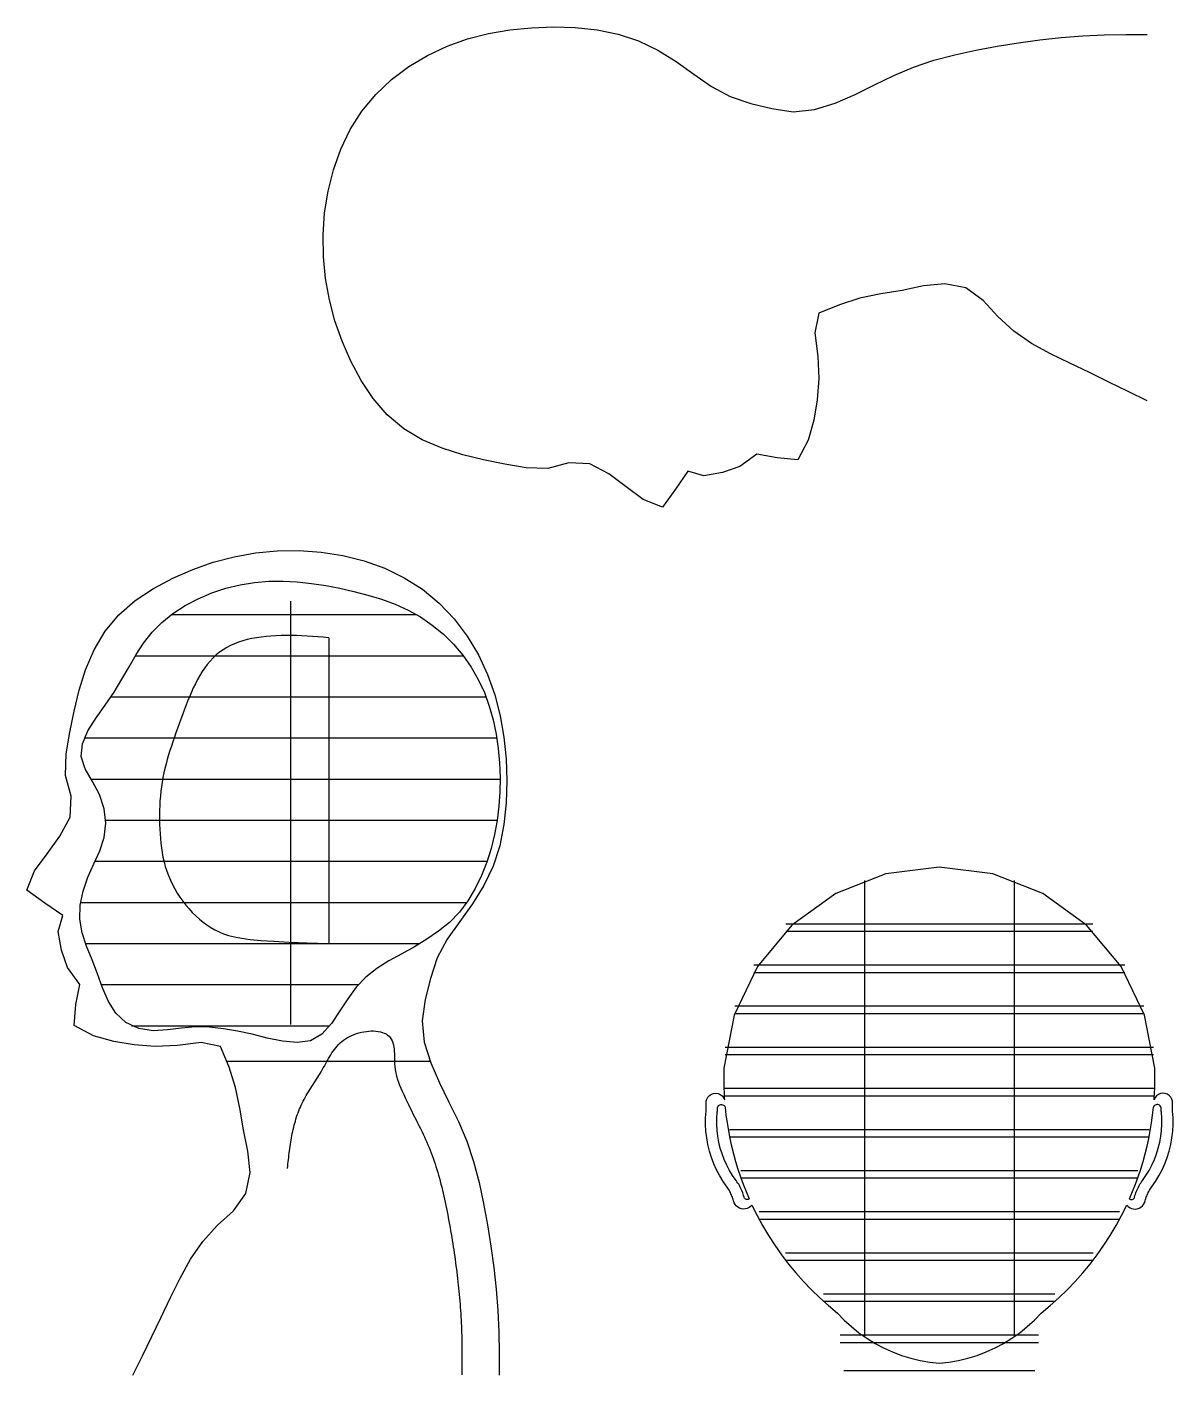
# Model space of a CAD drawing. Extents: x -1557 to 1557, y -795 to 795.
# Drawn here: x 272 to 885, y -214 to 507 of the extents above; entities that cross this region are included whole.
import ezdxf

# ---------------------------------------------------------------- set-up
doc = ezdxf.new("R2010")
doc.units = 0
doc.header["$MEASUREMENT"] = 0
doc.layers.get('0').update_dxf_attribs({"linetype": 'CONTINUOUS'})

msp = doc.modelspace()

# ---------------------------------------------------------------- linework, layer by layer
for p, q in [((518.87, 503.93), (530.3, 505.91)), ((530.3, 505.91), (541.92, 507.06)), ((541.92, 507.06), (553.65, 507.46)), ((553.65, 507.46), (565.39, 507.14)), ((565.39, 507.14), (577.02, 505.93)), ((577.02, 505.93), (588.35, 503.64)), ((496.8, 497.2), (507.67, 501.05)), ((507.67, 501.05), (518.87, 503.93)), ((588.35, 503.64), (599.24, 500.09)), ((599.24, 500.09), (609.56, 495.13)), ((791.18, 497.14), (802.6, 498.98)), ((802.6, 498.98), (814.05, 500.54)), ((814.05, 500.54), (825.51, 501.79)), ((825.51, 501.79), (836.98, 502.7)), ((836.98, 502.7), (848.48, 503.26)), ((848.48, 503.26), (860, 503.44)), ((860, 503.44), (871.53, 503.37)), ((476.32, 486.29), (486.31, 492.28)), ((486.31, 492.28), (496.8, 497.2)), ((609.56, 495.13), (619.37, 489.02)), ((757.27, 489.62), (768.44, 492.59)), ((768.44, 492.59), (779.77, 495.04)), ((779.77, 495.04), (791.18, 497.14)), ((467.02, 479.27), (476.32, 486.29)), ((619.37, 489.02), (628.83, 482.24)), ((735.82, 481.53), (746.37, 485.99)), ((746.37, 485.99), (757.27, 489.62)), ((458.58, 471.27), (467.02, 479.27)), ((628.83, 482.24), (638.28, 475.55)), ((715.15, 471.39), (725.5, 476.5)), ((725.5, 476.5), (735.82, 481.53)), ((451.18, 462.35), (458.58, 471.27)), ((638.28, 475.55), (648.36, 470.18)), ((648.36, 470.18), (659.3, 466.58)), ((704.51, 466.75), (715.15, 471.39)), ((444.95, 452.59), (451.18, 462.35)), ((659.3, 466.58), (670.64, 463.76)), ((670.64, 463.76), (682.06, 462.14)), ((682.06, 462.14), (693.42, 463.23)), ((693.42, 463.23), (704.51, 466.75)), ((439.87, 442.12), (444.95, 452.59)), ((435.92, 431.11), (439.87, 442.12)), ((433.05, 419.69), (435.92, 431.11)), ((431.23, 408.03), (433.05, 419.69)), ((430.43, 396.27), (431.23, 408.03)), ((430.61, 384.56), (430.43, 396.27)), ((431.73, 372.97), (430.61, 384.56)), ((433.79, 361.54), (431.73, 372.97)), ((751.67, 368.91), (740.33, 366.5)), ((763.1, 370.09), (751.67, 368.91)), ((774.44, 367.84), (763.1, 370.09)), ((783.64, 361.17), (774.44, 367.84)), ((436.74, 350.32), (433.79, 361.54)), ((717.74, 362.31), (706.86, 358.79)), ((728.84, 364.61), (717.74, 362.31)), ((740.33, 366.5), (728.84, 364.61)), ((791.61, 352.53), (783.64, 361.17)), ((695.69, 354.29), (693.57, 343.89)), ((706.86, 358.79), (695.69, 354.29)), ((440.58, 339.35), (436.74, 350.32)), ((800.09, 344.72), (791.61, 352.53)), ((445.26, 328.68), (440.58, 339.35)), ((693.57, 343.89), (695.28, 331.22)), ((809.51, 338.2), (800.09, 344.72)), ((819.63, 332.64), (809.51, 338.2)), ((830.06, 327.55), (819.63, 332.64)), ((450.78, 318.36), (445.26, 328.68)), ((695.28, 331.22), (695.71, 319.35)), ((840.5, 322.52), (830.06, 327.55)), ((457.22, 308.64), (450.78, 318.36)), ((695.71, 319.35), (694.92, 308.07)), ((850.87, 317.48), (840.5, 322.52)), ((861.21, 312.44), (850.87, 317.48)), ((871.53, 307.38), (861.21, 312.44)), ((464.76, 299.9), (457.22, 308.64)), ((694.92, 308.07), (693.04, 297.13)), ((473.56, 292.52), (464.76, 299.9)), ((693.04, 297.13), (690.08, 286.32)), ((483.51, 286.64), (473.56, 292.52)), ((494.17, 282.06), (483.51, 286.64)), ((505.13, 278.55), (494.17, 282.06)), ((690.08, 286.32), (684.47, 275.96)), ((516.28, 275.84), (505.13, 278.55)), ((527.63, 273.62), (516.28, 275.84)), ((561.9, 274.26), (550.71, 271.22)), ((573.16, 273.82), (561.9, 274.26)), ((662.6, 279), (653.44, 272.32)), ((673.38, 276.87), (662.6, 279)), ((684.47, 275.96), (673.38, 276.87)), ((539.17, 271.65), (527.63, 273.62)), ((550.71, 271.22), (539.17, 271.65)), ((583.32, 268.32), (573.16, 273.82)), ((592.62, 261.45), (583.32, 268.32)), ((625.67, 269.82), (619.01, 260.14)), ((634.26, 267.37), (625.67, 269.82)), ((644.22, 269.06), (634.26, 267.37)), ((653.44, 272.32), (644.22, 269.06)), ((601.75, 254.65), (592.62, 261.45)), ((619.01, 260.14), (612.12, 250.64)), ((612.12, 250.64), (601.75, 254.65)), ((371.6, 221.05), (382.82, 224)), ((382.82, 224), (394.25, 226.06)), ((394.25, 226.06), (405.84, 227.18)), ((405.84, 227.18), (417.55, 227.36)), ((417.55, 227.36), (429.31, 226.56)), ((429.31, 226.56), (440.97, 224.74)), ((440.97, 224.74), (452.39, 221.87)), ((349.96, 212.53), (360.63, 217.21)), ((360.63, 217.21), (371.6, 221.05)), ((452.39, 221.87), (463.4, 217.92)), ((463.4, 217.92), (473.87, 212.84)), ((339.64, 207.01), (349.96, 212.53)), ((385.99, 209.01), (393.67, 210.25)), ((393.67, 210.25), (401.33, 210.89)), ((401.33, 210.89), (408.98, 210.99)), ((408.98, 210.99), (416.62, 210.61)), ((416.62, 210.61), (424.23, 209.81)), ((424.23, 209.81), (431.82, 208.65)), ((473.87, 212.84), (483.63, 206.61)), ((329.92, 200.57), (339.64, 207.01)), ((363.53, 201.56), (370.82, 204.65)), ((370.82, 204.65), (378.34, 207.14)), ((378.34, 207.14), (385.99, 209.01)), ((431.82, 208.65), (439.38, 207.2)), ((439.38, 207.2), (446.91, 205.51)), ((446.91, 205.51), (454.38, 203.57)), ((454.38, 203.57), (461.73, 201.31)), ((483.63, 206.61), (492.55, 199.21)), ((321.18, 193.03), (329.92, 200.57)), ((350.08, 193.66), (356.58, 197.89)), ((356.58, 197.89), (363.53, 201.56)), ((413.03, 200.25), (413.03, -26.26)), ((461.73, 201.31), (468.91, 198.66)), ((468.91, 198.66), (475.86, 195.52)), ((475.86, 195.52), (482.53, 191.83)), ((492.55, 199.21), (500.55, 190.77)), ((313.8, 184.24), (321.18, 193.03)), ((338.89, 183.63), (344.15, 188.9)), ((344.15, 188.9), (350.08, 193.66)), ((349.33, 193.11), (480.37, 193.11)), ((482.53, 191.83), (488.86, 187.52)), ((488.86, 187.52), (494.79, 182.63)), ((500.55, 190.77), (507.57, 181.47)), ((307.92, 174.28), (313.8, 184.24)), ((334.35, 177.87), (338.89, 183.63)), ((394.75, 180.7), (392.27, 180.24)), ((397.29, 181.09), (394.75, 180.7)), ((399.88, 181.39), (397.29, 181.09)), ((402.51, 181.62), (399.88, 181.39)), ((405.19, 181.78), (402.51, 181.62)), ((407.91, 181.88), (405.19, 181.78)), ((410.66, 181.92), (407.91, 181.88)), ((413.45, 181.91), (410.66, 181.92)), ((416.26, 181.85), (413.45, 181.91)), ((419.09, 181.74), (416.26, 181.85)), ((421.93, 181.6), (419.09, 181.74)), ((424.79, 181.42), (421.93, 181.6)), ((427.66, 181.22), (424.79, 181.42)), ((430.53, 180.99), (427.66, 181.22)), ((433.41, 180.74), (430.53, 180.99)), ((433.41, 180.74), (433.41, 17.11)), ((494.79, 182.63), (500.27, 177.2)), ((507.57, 181.47), (513.56, 171.48)), ((303.34, 163.62), (307.92, 174.28)), ((330.35, 171.7), (334.35, 177.87)), ((376.87, 174.24), (375, 172.93)), ((378.83, 175.42), (376.87, 174.24)), ((380.88, 176.49), (378.83, 175.42)), ((383.01, 177.45), (380.88, 176.49)), ((385.22, 178.29), (383.01, 177.45)), ((387.5, 179.04), (385.22, 178.29)), ((389.86, 179.69), (387.5, 179.04)), ((392.27, 180.24), (389.86, 179.69)), ((500.27, 177.2), (505.25, 171.3)), ((326.58, 165.21), (330.35, 171.7)), ((329.99, 171.11), (505.4, 171.11)), ((368.46, 166.46), (367.04, 164.56)), ((369.96, 168.25), (368.46, 166.46)), ((371.55, 169.93), (369.96, 168.25)), ((373.22, 171.5), (371.55, 169.93)), ((375, 172.93), (373.22, 171.5)), ((505.25, 171.3), (509.67, 165)), ((513.56, 171.48), (518.48, 160.99)), ((299.83, 152.67), (303.34, 163.62)), ((322.77, 158.49), (326.58, 165.21)), ((364.42, 160.5), (363.21, 158.35)), ((365.7, 162.57), (364.42, 160.5)), ((367.04, 164.56), (365.7, 162.57)), ((509.67, 165), (513.49, 158.34)), ((518.48, 160.99), (522.33, 150.12)), ((297.12, 141.51), (299.83, 152.67)), ((313.87, 144.7), (318.61, 151.63)), ((318.61, 151.63), (322.77, 158.49)), ((359.91, 151.54), (358.9, 149.18)), ((360.96, 153.86), (359.91, 151.54)), ((362.06, 156.13), (360.96, 153.86)), ((363.21, 158.35), (362.06, 156.13)), ((513.49, 158.34), (516.71, 151.38)), ((308.93, 137.77), (313.87, 144.7)), ((316.96, 149.11), (517.62, 149.11)), ((356.98, 144.36), (356.06, 141.93)), ((357.93, 146.78), (356.98, 144.36)), ((358.9, 149.18), (357.93, 146.78)), ((516.71, 151.38), (519.36, 144.17)), ((522.33, 150.12), (525.21, 138.93)), ((294.9, 130.16), (297.12, 141.51)), ((304.59, 130.86), (308.93, 137.77)), ((354.28, 137.06), (353.4, 134.64)), ((355.16, 139.5), (354.28, 137.06)), ((356.06, 141.93), (355.16, 139.5)), ((519.36, 144.17), (521.46, 136.76)), ((525.21, 138.93), (527.19, 127.49)), ((292.93, 118.62), (294.9, 130.16)), ((301.67, 124.01), (304.59, 130.86)), ((351.67, 129.85), (350.83, 127.46)), ((352.53, 132.24), (351.67, 129.85)), ((353.4, 134.64), (352.53, 132.24)), ((521.46, 136.76), (523.06, 129.18)), ((300.99, 117.25), (301.67, 124.01)), ((302.76, 127.11), (523.41, 127.11)), ((349.21, 122.72), (348.44, 120.35)), ((350.01, 125.09), (349.21, 122.72)), ((350.83, 127.46), (350.01, 125.09)), ((523.06, 129.18), (524.18, 121.5)), ((527.19, 127.49), (528.34, 115.87)), ((292.5, 107.08), (292.93, 118.62)), ((303.1, 110.58), (300.99, 117.25)), ((347.01, 115.6), (346.36, 113.21)), ((347.71, 117.98), (347.01, 115.6)), ((348.44, 120.35), (347.71, 117.98)), ((524.18, 121.5), (524.85, 113.74)), ((528.34, 115.87), (528.74, 104.14)), ((306.92, 103.84), (303.1, 110.58)), ((345.2, 108.39), (344.71, 105.96)), ((345.76, 110.81), (345.2, 108.39)), ((346.36, 113.21), (345.76, 110.81)), ((524.85, 113.74), (525.1, 105.97)), ((295.54, 95.89), (292.5, 107.08)), ((306.15, 105.11), (525.1, 105.11)), ((310.8, 96.78), (306.92, 103.84)), ((343.9, 101.03), (343.58, 98.54)), ((344.27, 103.5), (343.9, 101.03)), ((344.71, 105.96), (344.27, 103.5)), ((525.1, 105.97), (524.96, 98.23)), ((528.74, 104.14), (528.42, 92.4)), ((295.1, 84.63), (295.54, 95.89)), ((313.28, 89.26), (310.8, 96.78)), ((343.32, 96.03), (343.12, 93.51)), ((343.58, 98.54), (343.32, 96.03)), ((524.96, 98.23), (524.44, 90.54)), ((314.08, 81.5), (313.28, 89.26)), ((342.88, 88.45), (342.83, 85.91)), ((342.97, 90.98), (342.88, 88.45)), ((343.12, 93.51), (342.97, 90.98)), ((524.44, 90.54), (523.5, 82.92)), ((528.42, 92.4), (527.21, 80.78)), ((289.6, 74.47), (295.1, 84.63)), ((313.26, 73.86), (314.08, 81.5)), ((314.05, 83.11), (523.53, 83.11)), ((342.83, 85.91), (342.84, 83.37)), ((342.84, 83.37), (342.89, 80.83)), ((342.89, 80.83), (343, 78.3)), ((523.5, 82.92), (522.14, 75.4)), ((527.21, 80.78), (524.92, 69.44)), ((282.73, 65.17), (289.6, 74.47)), ((310.94, 66.65), (313.26, 73.86)), ((343, 78.3), (343.15, 75.77)), ((343.15, 75.77), (343.34, 73.25)), ((343.34, 73.25), (343.58, 70.74)), ((522.14, 75.4), (520.32, 67.98)), ((275.93, 56.04), (282.73, 65.17)), ((307.72, 59.71), (310.94, 66.65)), ((343.58, 70.74), (343.87, 68.24)), ((343.87, 68.24), (344.24, 65.75)), ((344.24, 65.75), (344.7, 63.27)), ((520.32, 67.98), (518.02, 60.68)), ((524.92, 69.44), (521.37, 58.55)), ((304.55, 52.57), (307.72, 59.71)), ((308.39, 61.11), (518.17, 61.11)), ((344.7, 63.27), (345.27, 60.8)), ((345.27, 60.8), (345.95, 58.34)), ((345.95, 58.34), (346.75, 55.9)), ((518.02, 60.68), (515.21, 53.51)), ((521.37, 58.55), (516.41, 48.23)), ((760.21, 57.99), (731.59, 54.39)), ((788.83, 54.39), (760.21, 57.99)), ((271.92, 45.67), (275.93, 56.04)), ((301.99, 45.15), (304.55, 52.57)), ((346.75, 55.9), (347.66, 53.47)), ((347.66, 53.47), (348.69, 51.08)), ((348.69, 51.08), (349.82, 48.72)), ((515.21, 53.51), (511.86, 46.54)), ((731.59, 54.39), (704.75, 43.81)), ((720.21, 50.84), (720.21, -193.27)), ((815.67, 43.81), (788.83, 54.39)), ((800.21, 50.84), (800.21, -193.27)), ((281.42, 38.78), (271.92, 45.67)), ((300.42, 37.63), (301.99, 45.15)), ((349.82, 48.72), (351.06, 46.41)), ((351.06, 46.41), (352.39, 44.14)), ((352.39, 44.14), (353.82, 41.93)), ((511.86, 46.54), (507.92, 39.94)), ((516.41, 48.23), (510.3, 38.43)), ((704.75, 43.81), (681.36, 26.92)), ((839.06, 26.92), (815.67, 43.81)), ((291.1, 32.12), (281.42, 38.78)), ((300.18, 30.18), (300.42, 37.63)), ((300.64, 39.11), (507.37, 39.11)), ((353.82, 41.93), (355.35, 39.78)), ((355.35, 39.78), (356.96, 37.7)), ((356.96, 37.7), (358.65, 35.7)), ((507.92, 39.94), (503.35, 33.85)), ((510.3, 38.43), (503.52, 28.97)), ((288.65, 23.53), (291.1, 32.12)), ((301.47, 22.91), (300.18, 30.18)), ((358.65, 35.7), (360.42, 33.79)), ((360.42, 33.79), (362.27, 31.96)), ((362.27, 31.96), (364.19, 30.23)), ((364.19, 30.23), (366.17, 28.61)), ((503.52, 28.97), (496.83, 19.51)), ((503.35, 33.85), (498.09, 28.44)), ((290.34, 13.57), (288.65, 23.53)), ((303.84, 15.72), (301.47, 22.91)), ((366.17, 28.61), (368.22, 27.09)), ((368.22, 27.09), (370.33, 25.7)), ((370.33, 25.7), (372.5, 24.43)), ((372.5, 24.43), (374.72, 23.29)), ((374.72, 23.29), (377.09, 22.28)), ((377.09, 22.28), (379.78, 21.39)), ((492.22, 23.67), (485.89, 19.38)), ((498.09, 28.44), (492.22, 23.67)), ((681.36, 26.92), (662.89, 4.76)), ((678.05, 27.7), (842.38, 27.7)), ((678.05, 23.7), (842.38, 23.7)), ((857.53, 4.76), (839.06, 26.92)), ((303.32, 17.11), (433.41, 17.11)), ((306.75, 8.46), (303.84, 15.72)), ((379.78, 21.39), (382.96, 20.61)), ((382.96, 20.61), (386.8, 19.92)), ((386.8, 19.92), (391.47, 19.31)), ((391.47, 19.31), (397.15, 18.77)), ((397.15, 18.77), (404.01, 18.29)), ((404.01, 18.29), (412.23, 17.87)), ((412.23, 17.87), (421.97, 17.48)), ((421.97, 17.48), (433.41, 17.11)), ((433.41, 17.11), (482.18, 17.11)), ((479.26, 15.41), (472.47, 11.6)), ((485.89, 19.38), (479.26, 15.41)), ((496.83, 19.51), (491.46, 9.43)), ((293.6, 4.35), (290.34, 13.57)), ((309.65, 0.98), (306.75, 8.46)), ((465.65, 7.85), (459.13, 3.8)), ((472.47, 11.6), (465.65, 7.85)), ((491.46, 9.43), (487.86, -1.51)), ((300.28, -4.81), (293.6, 4.35)), ((312.39, -6.61), (309.65, 0.98)), ((459.13, 3.8), (453.23, -0.84)), ((662.89, 4.76), (650.48, -21.28)), ((660.99, 5.7), (859.43, 5.7)), ((660.99, 1.7), (859.43, 1.7)), ((869.94, -21.28), (857.53, 4.76)), ((298.15, -15.59), (300.28, -4.81)), ((311.75, -4.89), (449.31, -4.89)), ((315.48, -13.84), (312.39, -6.61)), ((448.16, -6.27), (443.67, -12.39)), ((453.23, -0.84), (448.16, -6.27)), ((487.86, -1.51), (485.04, -12.85)), ((319.45, -20.2), (315.48, -13.84)), ((443.67, -12.39), (439.37, -18.94)), ((485.04, -12.85), (483.42, -24.27)), ((297.24, -26.68), (298.15, -15.59)), ((324.87, -25.18), (319.45, -20.2)), ((439.37, -18.94), (434.87, -25.58)), ((650.48, -21.28), (644.9, -49.59)), ((650.81, -16.3), (869.62, -16.3)), ((650.81, -20.3), (869.62, -20.3)), ((875.52, -49.59), (869.94, -21.28)), ((307.6, -32.29), (297.24, -26.68)), ((331.85, -28.35), (324.87, -25.18)), ((327.95, -26.89), (433.87, -26.89)), ((339.48, -29.53), (331.85, -28.35)), ((354.71, -28.09), (347.13, -29.09)), ((362.19, -27.52), (354.71, -28.09)), ((369.63, -27.68), (362.19, -27.52)), ((377.09, -28.46), (369.63, -27.68)), ((384.68, -29.76), (377.09, -28.46)), ((434.87, -25.58), (429.75, -31.32)), ((483.42, -24.27), (484.51, -35.63)), ((318.41, -35.24), (307.6, -32.29)), ((329.35, -37.13), (318.41, -35.24)), ((347.13, -29.09), (339.48, -29.53)), ((365.17, -35.78), (352.5, -37.49)), ((375.57, -37.9), (365.17, -35.78)), ((392.47, -31.46), (384.68, -29.76)), ((400.53, -33.45), (392.47, -31.46)), ((408.66, -35.19), (400.53, -33.45)), ((416.49, -35.92), (408.66, -35.19)), ((423.64, -34.87), (416.49, -35.92)), ((429.75, -31.32), (423.64, -34.87)), ((438.72, -36.88), (439.56, -36.06)), ((439.56, -36.06), (440.45, -35.27)), ((440.45, -35.27), (441.4, -34.53)), ((441.4, -34.53), (442.41, -33.83)), ((442.41, -33.83), (443.48, -33.17)), ((443.48, -33.17), (444.62, -32.57)), ((444.62, -32.57), (445.81, -32.01)), ((445.81, -32.01), (447.05, -31.51)), ((447.05, -31.51), (448.32, -31.06)), ((448.32, -31.06), (449.61, -30.66)), ((449.61, -30.66), (450.93, -30.33)), ((450.93, -30.33), (452.25, -30.06)), ((452.25, -30.06), (453.58, -29.86)), ((453.58, -29.86), (454.9, -29.72)), ((454.9, -29.72), (456.2, -29.65)), ((456.2, -29.65), (457.47, -29.65)), ((457.47, -29.65), (458.71, -29.72)), ((458.71, -29.72), (459.91, -29.87)), ((459.91, -29.87), (461.06, -30.1)), ((461.06, -30.1), (462.15, -30.41)), ((462.15, -30.41), (463.17, -30.8)), ((463.17, -30.8), (464.11, -31.28)), ((464.11, -31.28), (464.96, -31.84)), ((464.96, -31.84), (465.72, -32.49)), ((465.72, -32.49), (466.38, -33.24)), ((466.38, -33.24), (466.93, -34.08)), ((466.93, -34.08), (467.39, -34.99)), ((467.39, -34.99), (467.76, -35.99)), ((467.76, -35.99), (468.05, -37.05)), ((484.51, -35.63), (488.03, -46.72)), ((340.63, -37.92), (329.35, -37.13)), ((352.5, -37.49), (340.63, -37.92)), ((380.07, -49.07), (375.57, -37.9)), ((433.94, -43.38), (434.54, -42.39)), ((434.54, -42.39), (435.16, -41.42)), ((435.16, -41.42), (435.8, -40.46)), ((435.8, -40.46), (436.47, -39.52)), ((436.47, -39.52), (437.18, -38.61)), ((437.18, -38.61), (437.93, -37.73)), ((437.93, -37.73), (438.72, -36.88)), ((468.05, -37.05), (468.27, -38.17)), ((468.27, -38.17), (468.43, -39.34)), ((468.43, -39.34), (468.54, -40.56)), ((468.54, -40.56), (468.61, -41.81)), ((468.61, -41.81), (468.64, -43.1)), ((468.64, -43.1), (468.64, -44.4)), ((645.64, -38.3), (874.78, -38.3)), ((645.64, -42.3), (874.78, -42.3)), ((379.05, -45.89), (487.7, -45.89)), ((383.59, -59.95), (380.07, -49.07)), ((429.37, -51.48), (429.96, -50.48)), ((429.96, -50.48), (430.54, -49.47)), ((430.54, -49.47), (431.11, -48.45)), ((431.11, -48.45), (431.67, -47.43)), ((431.67, -47.43), (432.23, -46.41)), ((432.23, -46.41), (432.79, -45.39)), ((432.79, -45.39), (433.36, -44.38)), ((433.36, -44.38), (433.94, -43.38)), ((468.63, -45.72), (468.61, -47.05)), ((468.61, -47.05), (468.74, -48.86)), ((468.64, -44.4), (468.63, -45.72)), ((468.74, -48.86), (469.15, -51.35)), ((488.03, -46.72), (492.67, -57.36)), ((644.9, -49.59), (644.86, -50.99)), ((875.56, -50.99), (875.52, -49.59)), ((425.03, -58.38), (425.66, -57.4)), ((425.66, -57.4), (426.29, -56.42)), ((426.29, -56.42), (426.92, -55.44)), ((426.92, -55.44), (427.54, -54.46)), ((427.54, -54.46), (428.16, -53.47)), ((428.16, -53.47), (428.77, -52.48)), ((428.77, -52.48), (429.37, -51.48)), ((469.15, -51.35), (469.69, -53.84)), ((469.69, -53.84), (470.2, -55.64)), ((470.2, -55.64), (470.71, -57.06)), ((470.71, -57.06), (471.32, -58.6)), ((492.67, -57.36), (497.78, -67.71)), ((644.84, -52.4), (644.82, -53.81)), ((644.82, -53.81), (644.82, -55.22)), ((644.82, -55.22), (644.83, -56.62)), ((644.83, -56.62), (644.85, -58.03)), ((644.86, -50.99), (644.84, -52.4)), ((875.59, -52.4), (875.56, -50.99)), ((875.58, -58.03), (875.6, -56.62)), ((875.6, -53.81), (875.59, -52.4)), ((875.61, -55.22), (875.6, -53.81)), ((875.6, -56.62), (875.61, -55.22)), ((385.89, -71.05), (383.59, -59.95)), ((420.82, -65.26), (421.39, -64.27)), ((421.39, -64.27), (421.97, -63.28)), ((421.97, -63.28), (422.57, -62.29)), ((422.57, -62.29), (423.17, -61.31)), ((423.17, -61.31), (423.79, -60.33)), ((423.79, -60.33), (424.41, -59.35)), ((424.41, -59.35), (425.03, -58.38)), ((471.32, -58.6), (472.01, -60.24)), ((472.01, -60.24), (472.76, -61.94)), ((472.76, -61.94), (473.55, -63.68)), ((473.55, -63.68), (474.37, -65.45)), ((636.32, -65.02), (637.17, -64.12)), ((637.17, -64.12), (638.21, -63.45)), ((638.21, -63.45), (639.38, -63.05)), ((639.38, -63.05), (640.61, -62.95)), ((640.61, -62.95), (641.83, -63.14)), ((641.83, -63.14), (642.96, -63.63)), ((642.96, -63.63), (643.95, -64.38)), ((643.95, -64.38), (644.72, -65.34)), ((644.85, -58.03), (644.88, -59.44)), ((644.88, -59.44), (644.93, -60.85)), ((644.93, -60.85), (644.99, -62.25)), ((644.99, -62.25), (645.06, -63.66)), ((645.06, -63.66), (645.14, -65.06)), ((645.1, -60.3), (875.33, -60.3)), ((645.1, -64.3), (875.33, -64.3)), ((875.28, -65.06), (875.36, -63.66)), ((875.36, -63.66), (875.44, -62.25)), ((875.44, -62.25), (875.49, -60.85)), ((875.49, -60.85), (875.54, -59.44)), ((875.54, -59.44), (875.58, -58.03)), ((876.48, -64.38), (875.7, -65.34)), ((877.46, -63.63), (876.48, -64.38)), ((878.6, -63.14), (877.46, -63.63)), ((879.82, -62.95), (878.6, -63.14)), ((881.05, -63.05), (879.82, -62.95)), ((882.22, -63.45), (881.05, -63.05)), ((883.26, -64.12), (882.22, -63.45)), ((884.1, -65.02), (883.26, -64.12)), ((387.78, -82.54), (385.89, -71.05)), ((417.4, -72.46), (417.82, -71.4)), ((417.82, -71.4), (418.26, -70.36)), ((418.26, -70.36), (418.73, -69.32)), ((418.73, -69.32), (419.22, -68.29)), ((419.22, -68.29), (419.74, -67.28)), ((419.74, -67.28), (420.27, -66.27)), ((420.27, -66.27), (420.82, -65.26)), ((474.37, -65.45), (475.21, -67.2)), ((475.21, -67.2), (476.05, -68.92)), ((476.05, -68.92), (476.88, -70.62)), ((476.88, -70.62), (477.71, -72.29)), ((497.78, -67.71), (502.81, -78.03)), ((635.38, -68.53), (635.4, -67.3)), ((635.41, -68.87), (635.38, -68.53)), ((635.4, -67.3), (635.72, -66.1)), ((635.44, -69.2), (635.41, -68.87)), ((635.42, -72.23), (635.44, -71.9)), ((635.46, -69.54), (635.44, -69.2)), ((635.44, -71.9), (635.46, -71.56)), ((635.47, -69.88), (635.46, -69.54)), ((635.46, -71.56), (635.48, -71.22)), ((635.48, -70.21), (635.47, -69.88)), ((635.49, -70.55), (635.48, -70.21)), ((635.48, -70.89), (635.49, -70.55)), ((635.48, -71.22), (635.48, -70.89)), ((635.72, -66.1), (636.32, -65.02)), ((641.44, -72.15), (641.45, -71.98)), ((641.45, -71.98), (641.46, -71.82)), ((641.46, -71.65), (641.47, -71.48)), ((641.46, -71.82), (641.46, -71.65)), ((641.47, -71.48), (641.48, -71.31)), ((641.48, -71.14), (641.53, -70.65)), ((641.48, -71.31), (641.48, -71.14)), ((641.53, -70.65), (641.69, -70.19)), ((641.69, -70.19), (641.96, -69.77)), ((641.96, -69.77), (642.32, -69.43)), ((642.32, -69.43), (642.75, -69.18)), ((642.75, -69.18), (643.22, -69.04)), ((643.22, -69.04), (643.71, -69.01)), ((643.71, -69.01), (644.2, -69.1)), ((644.2, -69.1), (644.65, -69.3)), ((644.65, -69.3), (645.05, -69.59)), ((644.72, -65.34), (645.24, -66.47)), ((645.05, -69.59), (645.36, -69.98)), ((645.14, -65.06), (645.24, -66.47)), ((645.36, -69.98), (645.58, -70.42)), ((645.58, -70.42), (646.04, -74.64)), ((874.38, -74.64), (874.85, -70.42)), ((875.06, -69.98), (874.85, -70.42)), ((875.38, -69.59), (875.06, -69.98)), ((875.19, -66.47), (875.28, -65.06)), ((875.7, -65.34), (875.19, -66.47)), ((875.77, -69.3), (875.38, -69.59)), ((876.22, -69.1), (875.77, -69.3)), ((876.71, -69.01), (876.22, -69.1)), ((877.2, -69.04), (876.71, -69.01)), ((877.68, -69.18), (877.2, -69.04)), ((878.1, -69.43), (877.68, -69.18)), ((878.46, -69.77), (878.1, -69.43)), ((878.73, -70.19), (878.46, -69.77)), ((878.89, -70.65), (878.73, -70.19)), ((878.94, -71.14), (878.89, -70.65)), ((878.95, -71.31), (878.94, -71.14)), ((878.95, -71.48), (878.95, -71.31)), ((878.96, -71.65), (878.95, -71.48)), ((878.97, -71.82), (878.96, -71.65)), ((878.97, -71.98), (878.97, -71.82)), ((878.98, -72.15), (878.97, -71.98)), ((884.7, -66.1), (884.1, -65.02)), ((885.02, -67.3), (884.7, -66.1)), ((884.94, -70.21), (884.95, -69.88)), ((884.94, -70.55), (884.94, -70.21)), ((884.94, -70.89), (884.94, -70.55)), ((884.95, -71.22), (884.94, -70.89)), ((884.95, -69.88), (884.97, -69.54)), ((884.96, -71.56), (884.95, -71.22)), ((884.98, -71.9), (884.96, -71.56)), ((884.97, -69.54), (884.99, -69.2)), ((885, -72.23), (884.98, -71.9)), ((884.99, -69.2), (885.01, -68.87)), ((885.01, -68.87), (885.05, -68.53)), ((885.05, -68.53), (885.02, -67.3)), ((414.98, -80.07), (415.27, -78.96)), ((415.27, -78.96), (415.58, -77.86)), ((415.58, -77.86), (415.9, -76.76)), ((415.9, -76.76), (416.25, -75.67)), ((416.25, -75.67), (416.61, -74.59)), ((416.61, -74.59), (416.99, -73.52)), ((416.99, -73.52), (417.4, -72.46)), ((477.71, -72.29), (478.53, -73.94)), ((478.53, -73.94), (479.34, -75.56)), ((479.34, -75.56), (480.14, -77.16)), ((480.14, -77.16), (480.93, -78.74)), ((480.93, -78.74), (481.7, -80.29)), ((502.81, -78.03), (507.27, -88.58)), ((635.12, -79.75), (635.15, -76.16)), ((635.15, -76.16), (635.39, -72.57)), ((635.39, -72.57), (635.42, -72.23)), ((641.12, -79.6), (641.14, -76.38)), ((641.14, -76.38), (641.36, -73.16)), ((641.36, -73.16), (641.38, -72.99)), ((641.38, -72.99), (641.39, -72.82)), ((641.39, -72.82), (641.4, -72.66)), ((641.4, -72.66), (641.42, -72.49)), ((641.42, -72.49), (641.43, -72.32)), ((641.43, -72.32), (641.44, -72.15)), ((646.04, -74.64), (646.62, -78.84)), ((646.62, -78.84), (647.31, -83.03)), ((873.11, -83.03), (873.8, -78.84)), ((873.8, -78.84), (874.38, -74.64)), ((878.99, -72.32), (878.98, -72.15)), ((879.01, -72.49), (878.99, -72.32)), ((879.02, -72.66), (879.01, -72.49)), ((879.03, -72.82), (879.02, -72.66)), ((879.05, -72.99), (879.03, -72.82)), ((879.06, -73.16), (879.05, -72.99)), ((879.28, -76.38), (879.06, -73.16)), ((879.3, -79.6), (879.28, -76.38)), ((885.03, -72.57), (885, -72.23)), ((885.28, -76.16), (885.03, -72.57)), ((885.3, -79.75), (885.28, -76.16)), ((390.19, -93.88), (387.78, -82.54)), ((413.52, -86.85), (413.73, -85.71)), ((413.73, -85.71), (413.95, -84.57)), ((413.95, -84.57), (414.19, -83.43)), ((414.19, -83.43), (414.44, -82.31)), ((414.44, -82.31), (414.7, -81.18)), ((414.7, -81.18), (414.98, -80.07)), ((481.7, -80.29), (482.46, -81.83)), ((482.46, -81.83), (483.19, -83.34)), ((483.19, -83.34), (483.91, -84.84)), ((483.91, -84.84), (484.61, -86.31)), ((484.61, -86.31), (485.28, -87.77)), ((635.32, -83.34), (635.12, -79.75)), ((635.74, -86.91), (635.32, -83.34)), ((641.3, -82.83), (641.12, -79.6)), ((641.67, -86.03), (641.3, -82.83)), ((642.24, -89.21), (641.67, -86.03)), ((647.31, -83.03), (648.12, -87.19)), ((647.94, -82.3), (872.49, -82.3)), ((647.94, -86.3), (872.49, -86.3)), ((872.31, -87.19), (873.11, -83.03)), ((878.18, -89.21), (878.75, -86.03)), ((878.75, -86.03), (879.12, -82.83)), ((879.12, -82.83), (879.3, -79.6)), ((884.68, -86.91), (885.1, -83.34)), ((885.1, -83.34), (885.3, -79.75)), ((412.46, -93.8), (412.61, -92.63)), ((412.61, -92.63), (412.78, -91.47)), ((412.78, -91.47), (412.95, -90.31)), ((412.95, -90.31), (413.13, -89.15)), ((413.13, -89.15), (413.32, -88)), ((413.32, -88), (413.52, -86.85)), ((485.28, -87.77), (485.92, -89.21)), ((485.92, -89.21), (486.54, -90.64)), ((486.54, -90.64), (487.14, -92.05)), ((487.14, -92.05), (487.71, -93.46)), ((487.71, -93.46), (488.27, -94.89)), ((507.27, -88.58), (510.9, -99.48)), ((636.37, -90.45), (635.74, -86.91)), ((637.23, -93.94), (636.37, -90.45)), ((643.01, -92.34), (642.24, -89.21)), ((643.96, -95.43), (643.01, -92.34)), ((648.12, -87.19), (649.03, -91.34)), ((649.03, -91.34), (650.05, -95.46)), ((870.37, -95.46), (871.4, -91.34)), ((871.4, -91.34), (872.31, -87.19)), ((876.46, -95.43), (877.41, -92.34)), ((877.41, -92.34), (878.18, -89.21)), ((883.2, -93.94), (884.05, -90.45)), ((884.05, -90.45), (884.68, -86.91)), ((391.37, -105.31), (390.19, -93.88)), ((411.49, -102.01), (411.62, -100.83)), ((411.62, -100.83), (411.75, -99.66)), ((411.75, -99.66), (411.88, -98.48)), ((411.88, -98.48), (412.02, -97.31)), ((412.02, -97.31), (412.16, -96.14)), ((412.16, -96.14), (412.3, -94.96)), ((412.3, -94.96), (412.46, -93.8)), ((488.27, -94.89), (488.81, -96.33)), ((488.81, -96.33), (489.34, -97.79)), ((489.34, -97.79), (489.85, -99.26)), ((489.85, -99.26), (490.35, -100.75)), ((490.35, -100.75), (490.83, -102.25)), ((510.9, -99.48), (513.87, -110.65)), ((638.29, -97.38), (637.23, -93.94)), ((639.56, -100.74), (638.29, -97.38)), ((641.04, -104.02), (639.56, -100.74)), ((645.11, -98.44), (643.96, -95.43)), ((646.43, -101.39), (645.11, -98.44)), ((650.05, -95.46), (651.18, -99.54)), ((651.18, -99.54), (652.42, -103.6)), ((868.01, -103.6), (869.24, -99.54)), ((869.24, -99.54), (870.37, -95.46)), ((873.99, -101.39), (875.32, -98.44)), ((875.32, -98.44), (876.46, -95.43)), ((879.39, -104.02), (880.86, -100.74)), ((880.86, -100.74), (882.13, -97.38)), ((882.13, -97.38), (883.2, -93.94)), ((389.12, -116.65), (391.37, -105.31)), ((411.36, -103.19), (411.49, -102.01)), ((490.83, -102.25), (491.31, -103.77)), ((491.31, -103.77), (491.77, -105.3)), ((491.77, -105.3), (492.22, -106.84)), ((492.22, -106.84), (492.65, -108.4)), ((642.71, -107.2), (641.04, -104.02)), ((644.58, -110.27), (642.71, -107.2)), ((647.93, -104.24), (646.43, -101.39)), ((649.61, -107), (647.93, -104.24)), ((651.45, -109.65), (649.61, -107)), ((652.42, -103.6), (653.76, -107.63)), ((653.76, -107.63), (655.21, -111.61)), ((654, -104.3), (866.42, -104.3)), ((865.21, -111.61), (866.66, -107.63)), ((866.66, -107.63), (868.01, -103.6)), ((868.97, -109.65), (870.82, -107)), ((870.82, -107), (872.49, -104.24)), ((872.49, -104.24), (873.99, -101.39)), ((875.85, -110.27), (877.71, -107.2)), ((877.71, -107.2), (879.39, -104.02)), ((492.65, -108.4), (493.08, -109.97)), ((493.08, -109.97), (493.49, -111.55)), ((493.49, -111.55), (493.89, -113.15)), ((493.89, -113.15), (494.28, -114.75)), ((494.28, -114.75), (494.67, -116.37)), ((513.87, -110.65), (516.32, -121.98)), ((646.63, -113.22), (644.58, -110.27)), ((647.02, -113.77), (646.63, -113.22)), ((647.4, -114.34), (647.02, -113.77)), ((647.76, -114.92), (647.4, -114.34)), ((648.09, -115.51), (647.76, -114.92)), ((651.93, -110.32), (651.45, -109.65)), ((652.39, -111.01), (651.93, -110.32)), ((652.83, -111.71), (652.39, -111.01)), ((653.24, -112.42), (652.83, -111.71)), ((653.64, -113.15), (653.24, -112.42)), ((654.01, -113.89), (653.64, -113.15)), ((654, -108.3), (866.42, -108.3)), ((654.35, -114.64), (654.01, -113.89)), ((654.67, -115.4), (654.35, -114.64)), ((655.21, -111.61), (656.77, -115.56)), ((863.65, -115.56), (865.21, -111.61)), ((865.75, -115.4), (866.07, -114.64)), ((866.07, -114.64), (866.42, -113.89)), ((866.42, -113.89), (866.79, -113.15)), ((866.79, -113.15), (867.18, -112.42)), ((867.18, -112.42), (867.59, -111.71)), ((867.59, -111.71), (868.03, -111.01)), ((868.03, -111.01), (868.49, -110.32)), ((868.49, -110.32), (868.97, -109.65)), ((872.33, -115.51), (872.67, -114.92)), ((872.67, -114.92), (873.02, -114.34)), ((873.02, -114.34), (873.4, -113.77)), ((873.4, -113.77), (873.79, -113.22)), ((873.79, -113.22), (875.85, -110.27)), ((382.45, -125.85), (389.12, -116.65)), ((494.67, -116.37), (495.04, -118)), ((495.04, -118), (495.41, -119.64)), ((495.41, -119.64), (495.76, -121.3)), ((495.76, -121.3), (496.11, -122.96)), ((516.32, -121.98), (518.42, -133.39)), ((648.41, -116.11), (648.09, -115.51)), ((648.7, -116.72), (648.41, -116.11)), ((648.98, -117.34), (648.7, -116.72)), ((649.23, -117.97), (648.98, -117.34)), ((649.47, -118.6), (649.23, -117.97)), ((649.68, -119.25), (649.47, -118.6)), ((649.86, -119.9), (649.68, -119.25)), ((650.03, -120.56), (649.86, -119.9)), ((650.37, -121.55), (650.03, -120.56)), ((650.88, -122.47), (650.37, -121.55)), ((651.55, -123.28), (650.88, -122.47)), ((654.97, -116.17), (654.67, -115.4)), ((655.24, -116.95), (654.97, -116.17)), ((655.49, -117.74), (655.24, -116.95)), ((655.71, -118.54), (655.49, -117.74)), ((655.8, -118.81), (655.71, -118.54)), ((655.93, -119.06), (655.8, -118.81)), ((656.11, -119.29), (655.93, -119.06)), ((656.31, -119.48), (656.11, -119.29)), ((656.55, -119.64), (656.31, -119.48)), ((656.81, -119.75), (656.55, -119.64)), ((656.77, -115.56), (658.43, -119.47)), ((657.09, -119.82), (656.81, -119.75)), ((657.38, -119.85), (657.09, -119.82)), ((657.66, -119.82), (657.38, -119.85)), ((657.94, -119.75), (657.66, -119.82)), ((658.19, -119.63), (657.94, -119.75)), ((658.43, -119.47), (658.19, -119.63)), ((861.99, -119.47), (863.65, -115.56)), ((861.99, -119.47), (862.23, -119.63)), ((862.23, -119.63), (862.49, -119.75)), ((862.49, -119.75), (862.76, -119.82)), ((862.76, -119.82), (863.05, -119.85)), ((863.05, -119.85), (863.33, -119.82)), ((863.33, -119.82), (863.61, -119.75)), ((863.61, -119.75), (863.87, -119.64)), ((863.87, -119.64), (864.11, -119.48)), ((864.11, -119.48), (864.32, -119.29)), ((864.32, -119.29), (864.49, -119.06)), ((864.49, -119.06), (864.62, -118.81)), ((864.62, -118.81), (864.71, -118.54)), ((864.71, -118.54), (864.93, -117.74)), ((864.93, -117.74), (865.18, -116.95)), ((865.18, -116.95), (865.45, -116.17)), ((865.45, -116.17), (865.75, -115.4)), ((868.87, -123.28), (869.54, -122.47)), ((869.54, -122.47), (870.06, -121.55)), ((870.06, -121.55), (870.39, -120.56)), ((870.39, -120.56), (870.56, -119.9)), ((870.56, -119.9), (870.75, -119.25)), ((870.75, -119.25), (870.96, -118.6)), ((870.96, -118.6), (871.19, -117.97)), ((871.19, -117.97), (871.44, -117.34)), ((871.44, -117.34), (871.72, -116.72)), ((871.72, -116.72), (872.02, -116.11)), ((872.02, -116.11), (872.33, -115.51)), ((373.81, -133.82), (382.45, -125.85)), ((496.11, -122.96), (496.45, -124.63)), ((496.45, -124.63), (496.79, -126.31)), ((496.79, -126.31), (497.11, -128)), ((497.11, -128), (497.44, -129.7)), ((497.44, -129.7), (497.75, -131.41)), ((652.37, -123.94), (651.55, -123.28)), ((653.29, -124.45), (652.37, -123.94)), ((654.29, -124.78), (653.29, -124.45)), ((655.33, -124.91), (654.29, -124.78)), ((656.38, -124.85), (655.33, -124.91)), ((657.4, -124.6), (656.38, -124.85)), ((658.36, -124.16), (657.4, -124.6)), ((659.21, -123.55), (658.36, -124.16)), ((659.94, -122.79), (659.21, -123.55)), ((659.94, -122.79), (662.68, -128.35)), ((662.68, -128.35), (665.63, -133.8)), ((663.71, -126.3), (856.72, -126.3)), ((854.79, -133.8), (857.74, -128.35)), ((857.74, -128.35), (860.48, -122.79)), ((860.48, -122.79), (861.21, -123.55)), ((861.21, -123.55), (862.07, -124.16)), ((862.07, -124.16), (863.02, -124.6)), ((863.02, -124.6), (864.04, -124.85)), ((864.04, -124.85), (865.09, -124.91)), ((865.09, -124.91), (866.14, -124.78)), ((866.14, -124.78), (867.14, -124.45)), ((867.14, -124.45), (868.06, -123.94)), ((868.06, -123.94), (868.87, -123.28)), ((366, -142.3), (373.81, -133.82)), ((497.75, -131.41), (498.06, -133.12)), ((498.06, -133.12), (498.37, -134.83)), ((498.37, -134.83), (498.67, -136.55)), ((498.67, -136.55), (498.96, -138.26)), ((518.42, -133.39), (520.26, -144.81)), ((663.71, -130.3), (856.72, -130.3)), ((665.63, -133.8), (668.79, -139.14)), ((851.63, -139.14), (854.79, -133.8)), ((359.48, -151.72), (366, -142.3)), ((498.96, -138.26), (499.25, -139.97)), ((499.25, -139.97), (499.53, -141.69)), ((499.53, -141.69), (499.81, -143.4)), ((499.81, -143.4), (500.08, -145.11)), ((668.79, -139.14), (672.16, -144.34)), ((848.27, -144.34), (851.63, -139.14)), ((500.08, -145.11), (500.34, -146.82)), ((500.34, -146.82), (500.59, -148.53)), ((500.59, -148.53), (500.84, -150.24)), ((500.84, -150.24), (501.08, -151.94)), ((520.26, -144.81), (521.82, -156.25)), ((672.16, -144.34), (675.72, -149.41)), ((675.72, -149.41), (679.48, -154.34)), ((677.88, -148.3), (842.54, -148.3)), ((840.95, -154.34), (844.7, -149.41)), ((844.7, -149.41), (848.27, -144.34)), ((353.92, -161.83), (359.48, -151.72)), ((501.08, -151.94), (501.32, -153.65)), ((501.32, -153.65), (501.54, -155.36)), ((501.54, -155.36), (501.76, -157.06)), ((501.76, -157.06), (501.98, -158.77)), ((521.82, -156.25), (523.07, -167.72)), ((677.88, -152.3), (842.54, -152.3)), ((679.48, -154.34), (683.42, -159.13)), ((837, -159.13), (840.95, -154.34)), ((348.83, -172.27), (353.92, -161.83)), ((501.98, -158.77), (502.18, -160.47)), ((502.18, -160.47), (502.38, -162.17)), ((502.38, -162.17), (502.57, -163.88)), ((502.57, -163.88), (502.75, -165.58)), ((502.75, -165.58), (502.93, -167.28)), ((683.42, -159.13), (687.55, -163.75)), ((687.55, -163.75), (691.85, -168.21)), ((828.57, -168.21), (832.88, -163.75)), ((832.88, -163.75), (837, -159.13)), ((343.8, -182.71), (348.83, -172.27)), ((502.93, -167.28), (503.1, -168.98)), ((503.1, -168.98), (503.26, -170.68)), ((503.26, -170.68), (503.41, -172.38)), ((503.41, -172.38), (503.55, -174.08)), ((523.07, -167.72), (523.98, -179.19)), ((691.85, -168.21), (696.32, -172.5)), ((696.32, -172.5), (700.96, -176.62)), ((698.3, -170.3), (822.12, -170.3)), ((819.47, -176.62), (824.1, -172.5)), ((824.1, -172.5), (828.57, -168.21)), ((503.55, -174.08), (503.69, -175.77)), ((503.69, -175.77), (503.82, -177.47)), ((503.82, -177.47), (503.94, -179.17)), ((503.94, -179.17), (504.05, -180.86)), ((523.98, -179.19), (524.54, -190.69)), ((698.3, -174.3), (822.12, -174.3)), ((700.96, -176.62), (705.75, -180.55)), ((814.68, -180.55), (819.47, -176.62)), ((338.76, -193.08), (343.8, -182.71)), ((504.05, -180.86), (504.15, -182.56)), ((504.15, -182.56), (504.24, -184.25)), ((504.24, -184.25), (504.33, -185.94)), ((504.33, -185.94), (504.41, -187.64)), ((705.75, -180.55), (709.33, -184.3)), ((709.33, -184.3), (713.14, -187.81)), ((807.28, -187.81), (811.1, -184.3)), ((811.1, -184.3), (814.68, -180.55)), ((333.72, -203.42), (338.76, -193.08)), ((504.41, -187.64), (504.48, -189.33)), ((504.48, -189.33), (504.54, -191.02)), ((504.54, -191.02), (504.59, -192.71)), ((504.59, -192.71), (504.63, -194.4)), ((504.63, -194.4), (504.66, -196.09)), ((524.54, -190.69), (524.72, -202.21)), ((707.09, -192.3), (813.33, -192.3)), ((713.14, -187.81), (717.17, -191.08)), ((717.17, -191.08), (721.4, -194.07)), ((721.4, -194.07), (725.81, -196.8)), ((794.62, -196.8), (799.03, -194.07)), ((799.03, -194.07), (803.26, -191.08)), ((803.26, -191.08), (807.28, -187.81)), ((504.66, -196.09), (504.69, -197.79)), ((504.69, -197.79), (504.71, -199.5)), ((504.71, -199.5), (504.72, -201.22)), ((504.72, -201.22), (504.72, -202.95)), ((707.09, -196.3), (813.33, -196.3)), ((725.81, -196.8), (730.38, -199.23)), ((730.38, -199.23), (735.1, -201.37)), ((735.1, -201.37), (739.95, -203.2)), ((780.47, -203.2), (785.32, -201.37)), ((785.32, -201.37), (790.04, -199.23)), ((790.04, -199.23), (794.62, -196.8)), ((328.66, -213.73), (333.72, -203.42)), ((504.7, -208.2), (504.69, -209.97)), ((504.71, -206.44), (504.7, -208.2)), ((504.72, -204.69), (504.71, -206.44)), ((504.72, -202.95), (504.72, -204.69)), ((524.72, -202.21), (524.66, -213.73)), ((739.95, -203.2), (744.91, -204.72)), ((744.91, -204.72), (749.95, -205.93)), ((749.95, -205.93), (755.06, -206.8)), ((755.06, -206.8), (760.21, -207.35)), ((760.21, -207.35), (765.37, -206.8)), ((765.37, -206.8), (770.47, -205.93)), ((770.47, -205.93), (775.52, -204.72)), ((775.52, -204.72), (780.47, -203.2)), ((504.67, -211.76), (504.66, -213.55)), ((504.69, -209.97), (504.67, -211.76)), ((709.04, -211.3), (811.38, -211.3))]:
    msp.add_line(p, q)

doc.saveas('drawing.dxf')
